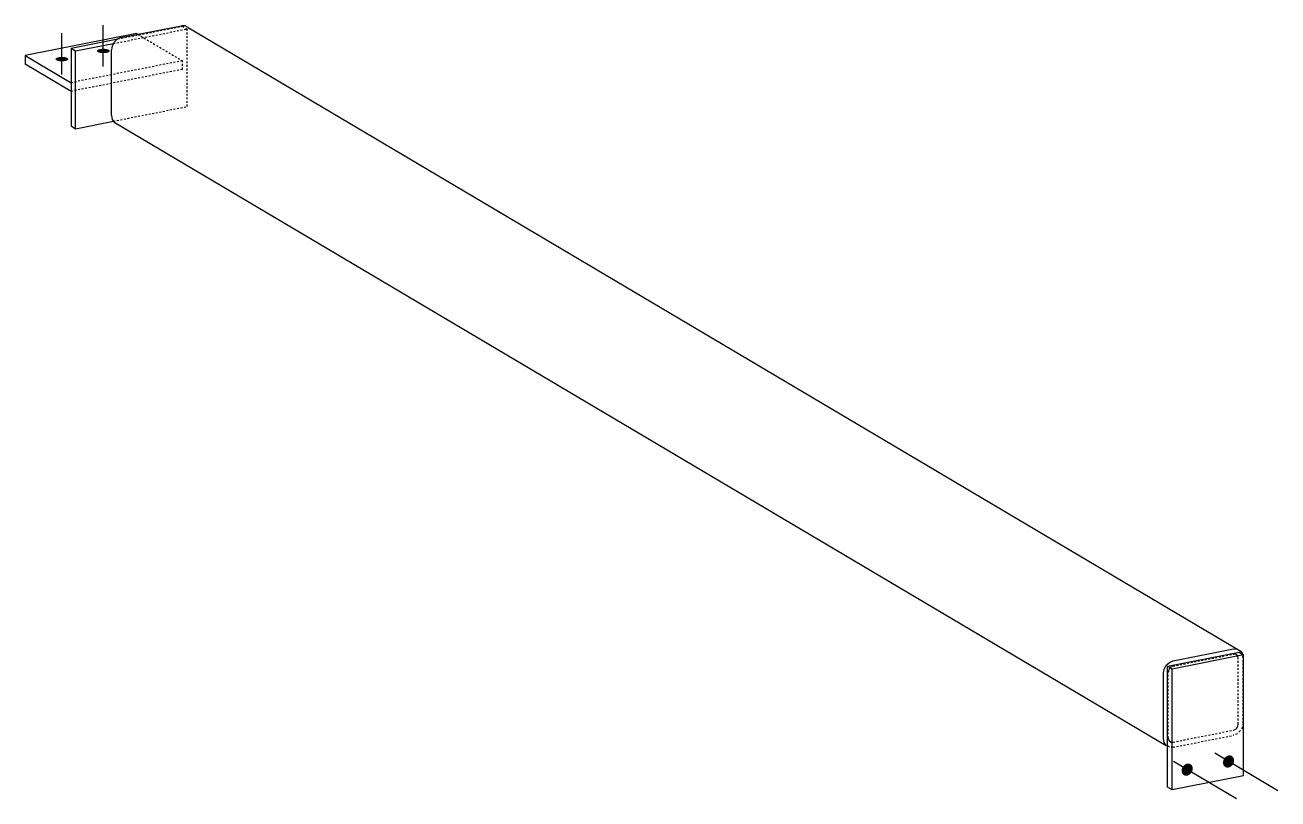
# Model space of a CAD drawing. Header units: millimetres. Extents: x 17 to 23018, y 2 to 868.
# Drawn here: x 17 to 1380, y 26 to 868 of the extents above; entities that cross this region are included whole.
import ezdxf

# ---------------------------------------------------------------- set-up
doc = ezdxf.new("R2010")
doc.units = ezdxf.units.MM
doc.linetypes.add('DXK_LINE_DOT2', pattern=[3.9198, 1.9599, -1.9599])
doc.layers.add('STÅL', color=7, linetype='Continuous')

msp = doc.modelspace()

# ---------------------------------------------------------------- hatches: boundary and pattern name
at = {"layer": 'STÅL', "linetype": 'Continuous'}
for points in [[(56.9, 828.9), (55.5, 828.9), (54.1, 829.1), (52.8, 829.3), (51.7, 829.7), (50.9, 830.1), (50.3, 830.5), (50, 831), (50, 831.5), (50.3, 832), (50.9, 832.5), (51.7, 832.9), (52.8, 833.2), (54.1, 833.5), (55.5, 833.6), (56.9, 833.7), (58.4, 833.6), (59.8, 833.5), (61, 833.2), (62.1, 832.9), (63, 832.5), (63.6, 832), (63.9, 831.5), (63.9, 831), (63.6, 830.5), (63, 830.1), (62.1, 829.7), (61, 829.3), (59.8, 829.1), (58.4, 828.9)], [(101.9, 837.8), (100.5, 837.8), (99.1, 838), (97.8, 838.2), (96.7, 838.6), (95.9, 839), (95.3, 839.4), (95, 839.9), (95, 840.4), (95.3, 840.9), (95.9, 841.4), (96.7, 841.8), (97.8, 842.1), (99.1, 842.4), (100.5, 842.5), (101.9, 842.6), (103.4, 842.5), (104.8, 842.4), (106.1, 842.1), (107.2, 841.8), (108, 841.4), (108.6, 840.9), (108.9, 840.4), (108.9, 839.9), (108.6, 839.4), (108, 839), (107.2, 838.6), (106.1, 838.2), (104.8, 838), (103.4, 837.8)], [(1321.7, 69.8), (1322.5, 71), (1323.6, 72), (1324.7, 72.8), (1326, 73.3), (1327.2, 73.5), (1328.5, 73.5), (1329.6, 73.2), (1330.6, 72.6), (1331.5, 71.7), (1332.1, 70.6), (1332.5, 69.4), (1332.7, 68.1), (1332.5, 66.7), (1332.1, 65.3), (1331.5, 64), (1330.6, 62.8), (1329.6, 61.8), (1328.5, 61), (1327.2, 60.5), (1325.9, 60.2), (1324.7, 60.3), (1323.6, 60.6), (1322.5, 61.2), (1321.7, 62), (1321, 63.1), (1320.7, 64.3), (1320.5, 65.7), (1320.7, 67.1), (1321.1, 68.5)], [(1276.7, 60.9), (1277.5, 62.1), (1278.5, 63.1), (1279.7, 63.9), (1280.9, 64.4), (1282.2, 64.7), (1283.4, 64.6), (1284.6, 64.3), (1285.6, 63.7), (1286.5, 62.8), (1287.1, 61.8), (1287.5, 60.5), (1287.6, 59.2), (1287.5, 57.8), (1287.1, 56.4), (1286.5, 55.1), (1285.6, 53.9), (1284.6, 52.9), (1283.4, 52.1), (1282.2, 51.6), (1280.9, 51.3), (1279.7, 51.4), (1278.5, 51.7), (1277.5, 52.3), (1276.6, 53.2), (1276, 54.2), (1275.6, 55.5), (1275.5, 56.8), (1275.6, 58.2), (1276, 59.6)]]:
    msp.add_hatch(color=96, dxfattribs=at).paths.add_polyline_path(points)

# ---------------------------------------------------------------- linework, layer by layer
at = {"layer": 'STÅL', "color": 2, "linetype": 'Continuous'}
for p, q in [((138, 859.1), (16.8, 835.2)), ((121.2, 854.7), (187, 867.6)), ((138, 859.1), (139.5, 858.3)), ((191, 867.6), (187, 867.6)), ((194.3, 865.8), (191, 867.6)), ((194.3, 865.8), (1339.3, 187.5)), ((66.8, 843.2), (117.7, 853.2)), ((71.8, 840.2), (113, 848.3)), ((111.6, 845.8), (110.8, 841.3)), ((113.8, 849.9), (111.6, 845.8)), ((117.2, 853), (113.8, 849.9)), ((121.2, 854.7), (117.2, 853)), ((16.8, 835.2), (66.8, 805.6)), ((16.8, 835.2), (16.8, 825.8)), ((66.8, 843.2), (66.8, 758.6)), ((66.8, 843.2), (71.8, 840.2)), ((71.8, 755.6), (71.8, 840.2)), ((110.8, 769.9), (110.8, 841.3)), ((66.8, 796.2), (16.8, 825.8)), ((66.8, 805.6), (66.8, 796.2)), ((71.8, 755.6), (113, 763.8)), ((110.8, 769.9), (111.6, 765.7)), ((111.6, 765.7), (113.8, 762.5)), ((66.8, 758.6), (71.8, 755.6)), ((113.8, 762.5), (1258.8, 84.2)), ((1260.1, 170.5), (1338, 185.9)), ((1343, 182.9), (1265.1, 167.5)), ((1266.2, 176.4), (1332, 189.4)), ((1332, 189.4), (1336, 189.3)), ((1336, 189.3), (1339.3, 187.5)), ((1338, 185.9), (1343, 182.9)), ((1339.3, 187.5), (1341.6, 184.3)), ((1341.7, 183.7), (1341.6, 184.3)), ((1343, 51.3), (1343, 182.9)), ((1255.8, 163), (1256.6, 167.5)), ((1256.6, 167.5), (1258.8, 171.6)), ((1258.8, 171.6), (1262.2, 174.7)), ((1260.1, 38.9), (1260.1, 170.5)), ((1265.1, 167.5), (1260.1, 170.5)), ((1262.2, 174.7), (1266.2, 176.4)), ((1265.1, 35.9), (1265.1, 167.5)), ((1255.8, 91.6), (1255.8, 163)), ((1256.6, 87.5), (1255.8, 91.6)), ((1258.8, 84.2), (1256.6, 87.5)), ((1260.1, 83.6), (1258.8, 84.2)), ((1343, 51.3), (1265.1, 35.9)), ((1265.1, 35.9), (1260.1, 38.9))]:
    msp.add_line(p, q, dxfattribs=at)
at = {"layer": 'STÅL', "color": 96, "linetype": 'Continuous'}
for p, q in [((56.9, 814.4), (56.9, 859.5)), ((101.9, 823.3), (101.9, 868.4)), ((1380.3, 35), (1311.6, 75.8)), ((1335.3, 26.1), (1266.6, 66.9))]:
    msp.add_line(p, q, dxfattribs=at)
at = {"layer": 'STÅL', "color": 7, "linetype": 'DXK_LINE_DOT2'}
for p, q in [((113, 848.3), (193, 864.1)), ((117.7, 853.2), (188, 867.1)), ((188, 867.1), (193, 864.1)), ((193, 864.1), (193, 779.6)), ((139.5, 858.3), (188, 829.5)), ((188, 829.5), (66.8, 805.6)), ((188, 820.1), (66.8, 796.2)), ((188, 820.1), (188, 829.5)), ((113, 763.8), (193, 779.6)), ((1266.2, 170.7), (1332, 183.7)), ((1334, 183.7), (1332, 183.7)), ((1335.7, 182.8), (1334, 183.7)), ((1336.8, 181.2), (1335.7, 182.8)), ((1337.2, 179.1), (1336.8, 181.2)), ((1337.2, 107.7), (1337.2, 179.1)), ((1342.4, 180.1), (1341.7, 183.7)), ((1342.4, 108.7), (1342.4, 180.1)), ((1261.4, 166.3), (1261, 164.1)), ((1261, 92.6), (1261, 164.1)), ((1262.5, 168.3), (1261.4, 166.3)), ((1264.2, 169.9), (1262.5, 168.3)), ((1266.2, 170.7), (1264.2, 169.9)), ((1266.2, 88), (1332, 101)), ((1332, 101), (1334, 101.8)), ((1336, 97), (1332, 95.4)), ((1334, 101.8), (1335.7, 103.4)), ((1335.7, 103.4), (1336.8, 105.5)), ((1339.3, 100.1), (1336, 97)), ((1336.8, 105.5), (1337.2, 107.7)), ((1341.6, 104.2), (1339.3, 100.1)), ((1342.4, 108.7), (1341.6, 104.2)), ((1262.2, 82.5), (1260.1, 83.6)), ((1261, 92.6), (1261.4, 90.6)), ((1261.4, 90.6), (1262.5, 89)), ((1266.2, 82.4), (1262.2, 82.5)), ((1262.5, 89), (1264.2, 88.1)), ((1264.2, 88.1), (1265.1, 88)), ((1265.1, 88), (1266.2, 88)), ((1266.2, 82.4), (1332, 95.4))]:
    msp.add_line(p, q, dxfattribs=at)

doc.saveas('drawing.dxf')
